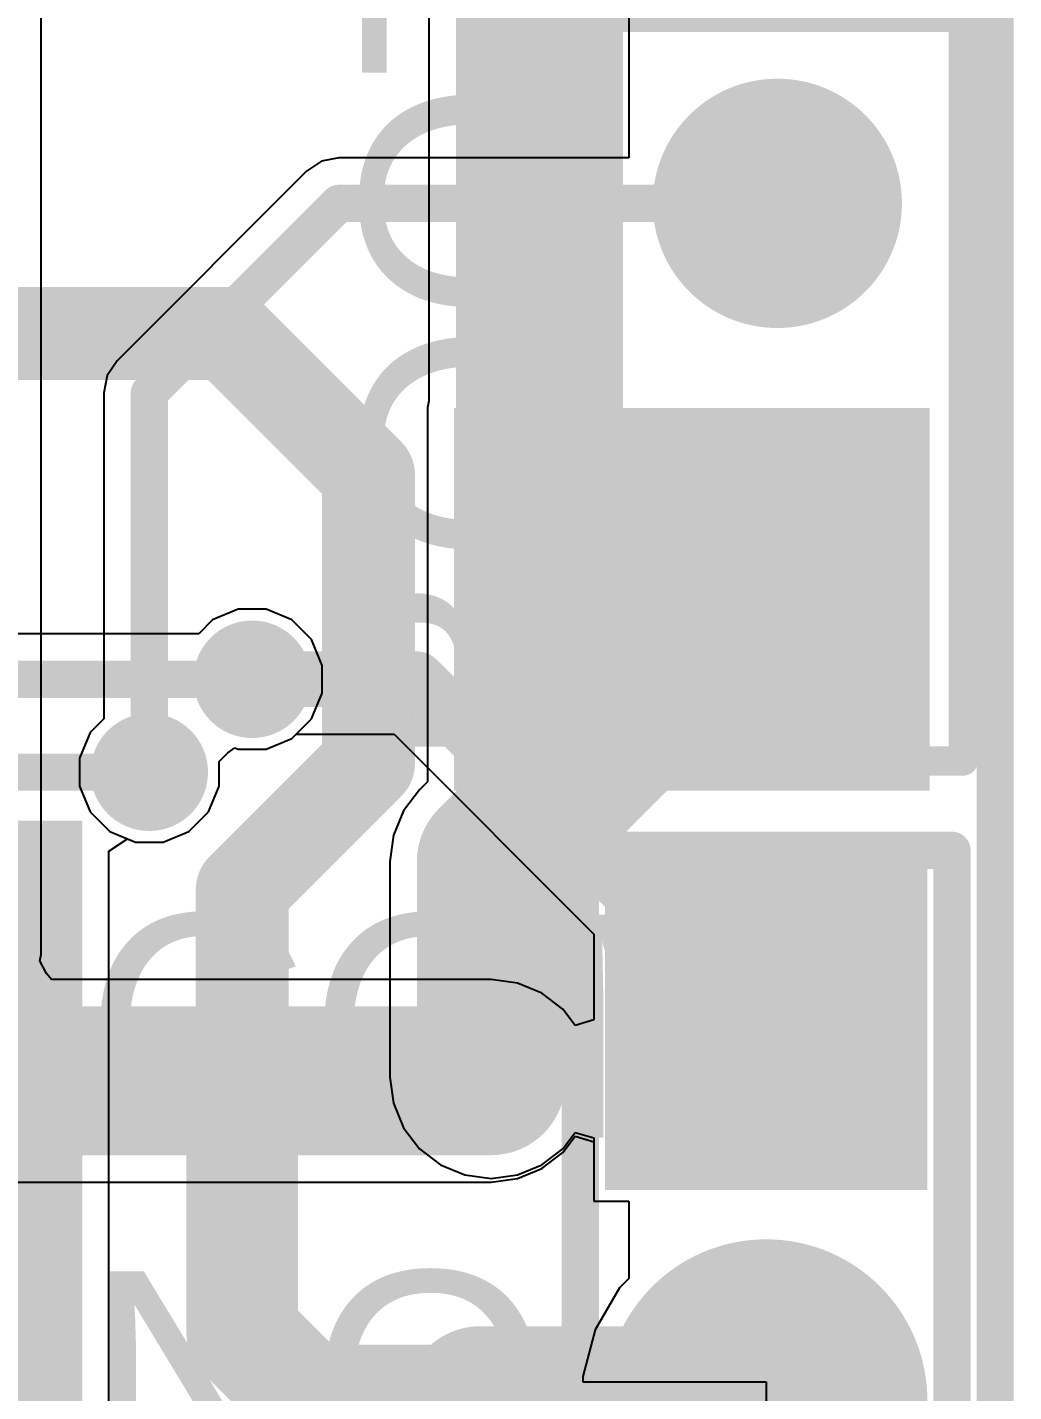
# Model space of a CAD drawing. Header units: millimetres. Extents: x -0.21 to 3.18, y -0.07 to 2.49.
# Drawn here: x 2.8302 to 3.0956, y 0.9514 to 1.3184 of the extents above; entities that cross this region are included whole.
import ezdxf

# ---------------------------------------------------------------- set-up
doc = ezdxf.new("R2010")
doc.units = ezdxf.units.MM
doc.header["$MEASUREMENT"] = 0
for name, color, linetype in [('BottomLayer', 5, 'Continuous'), ('BottomSolder', 6, 'Continuous'), ('Mechanical2', 216, 'Continuous'), ('MultiLayer', 9, 'Continuous'), ('PadHoleLayer', 156, 'Continuous'), ('TopLayer', 1, 'Continuous'), ('TopOverlay', 2, 'Continuous'), ('TopSolder', 216, 'Continuous'), ('ViaHoleLayer', 16, 'Continuous')]:
    doc.layers.add(name, color=color, linetype=linetype)
doc.styles.add('Arial', font='arial.ttf', dxfattribs={"height": 0.2})

# ---------------------------------------------------------------- blocks, each defined once
blk = doc.blocks.new('HDR1X2__61')
at = {"layer": 'BottomLayer'}
blk.add_hatch(color=5, dxfattribs=at).paths.add_polyline_path([(-0.02952755, 0.02952755), (0.02952755, 0.02952755), (0.02952755, -0.02952755), (-0.02952755, -0.02952755)])
h = blk.add_hatch(color=5, dxfattribs=at)
edge = h.paths.add_edge_path()
edge.add_arc((0.1, 0), 0.0295275, 0, 360)
at = {"layer": 'BottomSolder'}
blk.add_hatch(color=6, dxfattribs=at).paths.add_polyline_path([(-0.03352755, 0.03352755), (0.03352755, 0.03352755), (0.03352755, -0.03352755), (-0.03352755, -0.03352755)])
h = blk.add_hatch(color=6, dxfattribs=at)
edge = h.paths.add_edge_path()
edge.add_arc((0.1, 0), 0.0335275, 0, 360)
at = {"layer": 'MultiLayer'}
blk.add_hatch(color=9, dxfattribs=at).paths.add_polyline_path([(-0.02952755, 0.02952755), (0.02952755, 0.02952755), (0.02952755, -0.02952755), (-0.02952755, -0.02952755)])
h = blk.add_hatch(color=9, dxfattribs=at)
edge = h.paths.add_edge_path()
edge.add_arc((0.1, 0), 0.0295275, 0, 360)
at = {"layer": 'PadHoleLayer'}
h = blk.add_hatch(color=156, dxfattribs=at)
edge = h.paths.add_edge_path()
edge.add_arc((0, 0), 0.0177165, 0, 360)
h = blk.add_hatch(color=156, dxfattribs=at)
edge = h.paths.add_edge_path()
edge.add_arc((0.1, 0), 0.0177165, 0, 360)
at = {"layer": 'TopLayer'}
blk.add_hatch(color=1, dxfattribs=at).paths.add_polyline_path([(-0.02952755, 0.02952755), (0.02952755, 0.02952755), (0.02952755, -0.02952755), (-0.02952755, -0.02952755)])
h = blk.add_hatch(color=1, dxfattribs=at)
edge = h.paths.add_edge_path()
edge.add_arc((0.1, 0), 0.0295275, 0, 360)
at = {"layer": 'TopSolder'}
blk.add_hatch(color=216, dxfattribs=at).paths.add_polyline_path([(-0.03352755, 0.03352755), (0.03352755, 0.03352755), (0.03352755, -0.03352755), (-0.03352755, -0.03352755)])
h = blk.add_hatch(color=216, dxfattribs=at)
edge = h.paths.add_edge_path()
edge.add_arc((0.1, 0), 0.0335275, 0, 360)
at = {"layer": 'TopOverlay', "const_width": 0.007874}
for points in [[(-0.05, 0.05), (0.15, 0.05)], [(-0.05, 0.05), (-0.05, -0.05)], [(0.15, 0.05), (0.15, -0.05)], [(-0.05, -0.05), (0.15, -0.05)]]:
    blk.add_lwpolyline(points, dxfattribs=at)
at = {"layer": 'TopOverlay', "const_width": 0.003937}
for points in [[(-0.0519685, 0.05, 1), (-0.0480315, 0.05, 1)], [(-0.0519685, 0.05, 1), (-0.0480315, 0.05, 1)], [(0.1480315, 0.05, 1), (0.1519685, 0.05, 1)], [(0.1480315, 0.05, 1), (0.1519685, 0.05, 1)], [(-0.0519685, -0.05, 1), (-0.0480315, -0.05, 1)], [(-0.0519685, -0.05, 1), (-0.0480315, -0.05, 1)], [(0.1480315, -0.05, 1), (0.1519685, -0.05, 1)], [(0.1480315, -0.05, 1), (0.1519685, -0.05, 1)]]:
    blk.add_lwpolyline(points, format="xyb", close=True, dxfattribs=at)
blk = doc.blocks.new('5P_T_______H____P____66')
at = {"layer": 'BottomLayer'}
blk.add_hatch(color=5, dxfattribs=at).paths.add_polyline_path([(-0.2393701, 0.0393701), (-0.1606299, 0.0393701), (-0.1606299, -0.0393701), (-0.2393701, -0.0393701)])
h = blk.add_hatch(color=5, dxfattribs=at)
edge = h.paths.add_edge_path()
edge.add_arc((-0.1, 0), 0.0393701, 0, 360)
at = {"layer": 'BottomSolder'}
blk.add_hatch(color=6, dxfattribs=at).paths.add_polyline_path([(-0.2433701, 0.0433701), (-0.1566299, 0.0433701), (-0.1566299, -0.0433701), (-0.2433701, -0.0433701)])
h = blk.add_hatch(color=6, dxfattribs=at)
edge = h.paths.add_edge_path()
edge.add_arc((-0.1, 0), 0.0433701, 0, 360)
at = {"layer": 'MultiLayer'}
blk.add_hatch(color=9, dxfattribs=at).paths.add_polyline_path([(-0.2393701, 0.0393701), (-0.1606299, 0.0393701), (-0.1606299, -0.0393701), (-0.2393701, -0.0393701)])
h = blk.add_hatch(color=9, dxfattribs=at)
edge = h.paths.add_edge_path()
edge.add_arc((-0.1, 0), 0.0393701, 0, 360)
at = {"layer": 'PadHoleLayer'}
h = blk.add_hatch(color=156, dxfattribs=at)
edge = h.paths.add_edge_path()
edge.add_arc((-0.2, 0), 0.019685, 0, 360)
h = blk.add_hatch(color=156, dxfattribs=at)
edge = h.paths.add_edge_path()
edge.add_arc((-0.1, 0), 0.019685, 0, 360)
at = {"layer": 'TopLayer'}
blk.add_hatch(color=1, dxfattribs=at).paths.add_polyline_path([(-0.2393701, 0.0393701), (-0.1606299, 0.0393701), (-0.1606299, -0.0393701), (-0.2393701, -0.0393701)])
h = blk.add_hatch(color=1, dxfattribs=at)
edge = h.paths.add_edge_path()
edge.add_arc((-0.1, 0), 0.0393701, 0, 360)
at = {"layer": 'TopSolder'}
blk.add_hatch(color=216, dxfattribs=at).paths.add_polyline_path([(-0.2433701, 0.0433701), (-0.1566299, 0.0433701), (-0.1566299, -0.0433701), (-0.2433701, -0.0433701)])
h = blk.add_hatch(color=216, dxfattribs=at)
edge = h.paths.add_edge_path()
edge.add_arc((-0.1, 0), 0.0433701, 0, 360)
at = {"layer": 'TopOverlay', "const_width": 0.01}
for points in [[(0.246, 0.05), (-0.248, 0.05)], [(-0.248, -0.05), (-0.248, 0.05)], [(0.246, -0.05), (-0.248, -0.05)]]:
    blk.add_lwpolyline(points, dxfattribs=at)
at = {"layer": 'TopOverlay', "const_width": 0.005}
for points in [[(-0.2505, 0.05, 1), (-0.2455, 0.05, 1)], [(-0.2505, 0.05, 1), (-0.2455, 0.05, 1)], [(-0.2505, -0.05, 1), (-0.2455, -0.05, 1)], [(-0.2505, -0.05, 1), (-0.2455, -0.05, 1)]]:
    blk.add_lwpolyline(points, format="xyb", close=True, dxfattribs=at)

msp = doc.modelspace()

# ---------------------------------------------------------------- hatches: boundary and pattern name
at = {"layer": 'BottomLayer'}
for points in [[(2.945, 1.113), (3.073, 1.113), (3.073, 1.216), (2.945, 1.216)], [(2.845, 1.105), (2.7415406, 1.105), (2.7415406, 0.8406784), (2.845, 0.8406784)]]:
    msp.add_hatch(color=5, dxfattribs=at).paths.add_polyline_path(points)
h = msp.add_hatch(color=5, dxfattribs=at)
edge = h.paths.add_edge_path()
edge.add_arc((2.890689, 1.143), 0.011811, 0, 360)
h = msp.add_hatch(color=5, dxfattribs=at)
edge = h.paths.add_edge_path()
edge.add_arc((2.863, 1.118), 0.011811, 0, 360)
h = msp.add_hatch(color=5, dxfattribs=at)
edge = h.paths.add_edge_path()
edge.add_arc((2.955, 1.036), 0.011811, 0, 360)
at = {"layer": 'BottomSolder'}
h = msp.add_hatch(color=6, dxfattribs=at)
edge = h.paths.add_edge_path()
edge.add_arc((2.890689, 1.143), 0.015811, 0, 360)
h = msp.add_hatch(color=6, dxfattribs=at)
edge = h.paths.add_edge_path()
edge.add_arc((2.863, 1.118), 0.015811, 0, 360)
h = msp.add_hatch(color=6, dxfattribs=at)
edge = h.paths.add_edge_path()
edge.add_arc((2.955, 1.036), 0.015811, 0, 360)
at = {"layer": 'TopLayer'}
h = msp.add_hatch(color=1, dxfattribs=at)
edge = h.paths.add_edge_path()
edge.add_arc((2.890689, 1.143), 0.011811, 0, 360)
h = msp.add_hatch(color=1, dxfattribs=at)
edge = h.paths.add_edge_path()
edge.add_arc((2.863, 1.118), 0.011811, 0, 360)
h = msp.add_hatch(color=1, dxfattribs=at)
edge = h.paths.add_edge_path()
edge.add_arc((2.955, 1.036), 0.011811, 0, 360)
at = {"layer": 'TopSolder'}
h = msp.add_hatch(color=216, dxfattribs=at)
edge = h.paths.add_edge_path()
edge.add_arc((2.890689, 1.143), 0.015811, 0, 360)
h = msp.add_hatch(color=216, dxfattribs=at)
edge = h.paths.add_edge_path()
edge.add_arc((2.863, 1.118), 0.015811, 0, 360)
h = msp.add_hatch(color=216, dxfattribs=at)
edge = h.paths.add_edge_path()
edge.add_arc((2.955, 1.036), 0.015811, 0, 360)
at = {"layer": 'ViaHoleLayer'}
h = msp.add_hatch(color=16, dxfattribs=at)
edge = h.paths.add_edge_path()
edge.add_arc((2.890689, 1.143), 0.0059055, 0, 360)
h = msp.add_hatch(color=16, dxfattribs=at)
edge = h.paths.add_edge_path()
edge.add_arc((2.863, 1.118), 0.0059055, 0, 360)
h = msp.add_hatch(color=16, dxfattribs=at)
edge = h.paths.add_edge_path()
edge.add_arc((2.955, 1.036), 0.0059055, 0, 360)

# ---------------------------------------------------------------- linework, layer by layer
at = {"layer": 'BottomLayer'}
for p, q in [((2.9382454, 1.3656752), (2.9382454, 1.2179228)), ((2.9382454, 1.2179228), (2.9378629, 1.216)), ((2.9378629, 1.216), (2.9378629, 1.1153761)), ((2.8869473, 1.161811), (2.8800334, 1.1589472)), ((2.8944307, 1.161811), (2.8869473, 1.161811)), ((2.9013446, 1.1589472), (2.8944307, 1.161811)), ((2.8800334, 1.1589472), (2.8763213, 1.1552351)), ((2.9066362, 1.1536556), (2.9013446, 1.1589472)), ((2.8763213, 1.1552351), (2.3220903, 1.1552351)), ((2.9095, 1.1467417), (2.9066362, 1.1536556)), ((2.9095, 1.1392583), (2.9095, 1.1467417)), ((2.9066362, 1.1323444), (2.9095, 1.1392583)), ((2.9013446, 1.1270528), (2.9066362, 1.1323444)), ((2.8944307, 1.124189), (2.9013446, 1.1270528)), ((2.881811, 1.1209045), (2.8840963, 1.1232577)), ((2.8840963, 1.1232577), (2.8860565, 1.124558)), ((2.8860565, 1.124558), (2.8869473, 1.124189)), ((2.8869473, 1.124189), (2.8944307, 1.124189)), ((2.881811, 1.1142583), (2.881811, 1.1209045)), ((2.8789472, 1.1073444), (2.881811, 1.1142583)), ((2.9357434, 1.1132566), (2.9314155, 1.1076165)), ((2.9378629, 1.1153761), (2.9357434, 1.1132566)), ((2.8736556, 1.1020528), (2.8789472, 1.1073444)), ((2.9314155, 1.1076165), (2.9286949, 1.1010484)), ((2.8667417, 1.099189), (2.8736556, 1.1020528)), ((2.9286949, 1.1010484), (2.927767, 1.094)), ((2.8521371, 1.0967267), (2.8571372, 1.1000676)), ((2.8571372, 1.1000676), (2.8592583, 1.099189)), ((2.8592583, 1.099189), (2.8667417, 1.099189)), ((2.8521371, 0.8799564), (2.8521371, 1.0967267)), ((2.927767, 1.094), (2.927767, 1.036)), ((2.927767, 1.036), (2.9286949, 1.0289516)), ((2.9286949, 1.0289516), (2.9314155, 1.0223835)), ((2.9314155, 1.0223835), (2.9357434, 1.0167434)), ((2.9742566, 1.0167434), (2.9776299, 1.0211394)), ((2.9776299, 1.0211394), (2.9826299, 1.0196332)), ((2.9357434, 1.0167434), (2.9413835, 1.0124155)), ((2.9686165, 1.0124155), (2.9742566, 1.0167434)), ((2.9826299, 1.0196332), (2.9826299, 1.0026299)), ((2.9413835, 1.0124155), (2.9479516, 1.0096949)), ((2.9479516, 1.0096949), (2.955, 1.008767)), ((2.955, 1.008767), (2.9620484, 1.0096949)), ((2.9620484, 1.0096949), (2.9686165, 1.0124155)), ((2.9826299, 1.0026299), (2.992, 1.0026299)), ((2.992, 1.0026299), (2.992, 0.9818198)), ((2.992, 0.9818198), (2.9894941, 0.9793139)), ((2.9894941, 0.9793139), (2.9829944, 0.9680561)), ((2.9829944, 0.9680561), (2.9796299, 0.9554997)), ((2.9796299, 0.9554997), (2.9796299, 0.954)), ((2.9796299, 0.954), (3.029, 0.954)), ((3.029, 0.954), (3.029, 0.944))]:
    msp.add_line(p, q, dxfattribs=at)
for points, const_width in [([(2.968, 1.187), (2.968, 1.378)], 0.045), ([(2.495, 1.236), (2.884, 1.236)], 0.025), ([(2.884, 1.236), (2.922, 1.198)], 0.025), ([(2.922, 1.1203969), (2.922, 1.198)], 0.025), ([(2.968, 1.187), (2.984, 1.171)], 0.045), ([(2.984, 1.171), (3.006, 1.171)], 0.045), ([(3.006, 1.171), (3.032, 1.171)], 0.045), ([(2.955, 1.094), (3.032, 1.171)], 0.04), ([(3.006, 1.171), (3.009, 1.174)], 0.025), ([(3.003, 1.168), (3.006, 1.171)], 0.025), ([(2.9691447, 1.1445), (2.9926447, 1.168)], 0.025), ([(2.9926447, 1.168), (3.003, 1.168)], 0.025), ([(2.078, 1.143), (2.890689, 1.143)], 0.01), ([(2.888, 1.0863969), (2.922, 1.1203969)], 0.025), ([(2.022, 1.118), (2.863, 1.118)], 0.01), ([(2.955, 1.036), (2.955, 1.094)], 0.04), ([(2.888, 1.036), (2.888, 1.0863969)], 0.025), ([(2.888, 0.967), (2.888, 1.036)], 0.03), ([(2.888, 0.967), (2.906, 0.949)], 0.03), ([(2.952, 0.949), (3.029, 0.949)], 0.04), ([(2.906, 0.949), (2.952, 0.949)], 0.03)]:
    msp.add_lwpolyline(points, dxfattribs=dict(at, const_width=const_width))
for points, const_width in [([(2.87775, 1.236, 1), (2.89025, 1.236, 1)], 0.0125), ([(2.87775, 1.236, 1), (2.89025, 1.236, 1)], 0.0125), ([(2.91575, 1.198, 1), (2.92825, 1.198, 1)], 0.0125), ([(2.91575, 1.198, 1), (2.92825, 1.198, 1)], 0.0125), ([(2.95675, 1.187, 1), (2.97925, 1.187, 1)], 0.0225), ([(2.95675, 1.187, 1), (2.97925, 1.187, 1)], 0.0225), ([(2.97275, 1.171, 1), (2.99525, 1.171, 1)], 0.0225), ([(2.97275, 1.171, 1), (2.99525, 1.171, 1)], 0.0225), ([(2.99475, 1.171, 1), (3.01725, 1.171, 1)], 0.0225), ([(2.99475, 1.171, 1), (3.01725, 1.171, 1)], 0.0225), ([(3.02075, 1.171, 1), (3.04325, 1.171, 1)], 0.0225), ([(3.022, 1.171, 1), (3.042, 1.171, 1)], 0.02), ([(3.00275, 1.174, 1), (3.01525, 1.174, 1)], 0.0125), ([(2.99975, 1.171, 1), (3.01225, 1.171, 1)], 0.0125), ([(2.99975, 1.171, 1), (3.01225, 1.171, 1)], 0.0125), ([(2.9863947, 1.168, 1), (2.9988947, 1.168, 1)], 0.0125), ([(2.9863947, 1.168, 1), (2.9988947, 1.168, 1)], 0.0125), ([(2.99675, 1.168, 1), (3.00925, 1.168, 1)], 0.0125), ([(2.99675, 1.168, 1), (3.00925, 1.168, 1)], 0.0125), ([(2.9628947, 1.1445, 1), (2.9753947, 1.1445, 1)], 0.0125), ([(2.888189, 1.143, 1), (2.893189, 1.143, 1)], 0.005), ([(2.91575, 1.1203969, 1), (2.92825, 1.1203969, 1)], 0.0125), ([(2.91575, 1.1203969, 1), (2.92825, 1.1203969, 1)], 0.0125), ([(2.8605, 1.118, 1), (2.8655, 1.118, 1)], 0.005), ([(2.945, 1.094, 1), (2.965, 1.094, 1)], 0.02), ([(2.945, 1.094, 1), (2.965, 1.094, 1)], 0.02), ([(2.88175, 1.0863969, 1), (2.89425, 1.0863969, 1)], 0.0125), ([(2.88175, 1.0863969, 1), (2.89425, 1.0863969, 1)], 0.0125), ([(2.945, 1.036, 1), (2.965, 1.036, 1)], 0.02), ([(2.8805, 1.036, 1), (2.8955, 1.036, 1)], 0.015), ([(2.88175, 1.036, 1), (2.89425, 1.036, 1)], 0.0125), ([(2.8805, 0.967, 1), (2.8955, 0.967, 1)], 0.015), ([(2.8805, 0.967, 1), (2.8955, 0.967, 1)], 0.015), ([(2.942, 0.949, 1), (2.962, 0.949, 1)], 0.02), ([(3.019, 0.949, 1), (3.039, 0.949, 1)], 0.02), ([(2.8985, 0.949, 1), (2.9135, 0.949, 1)], 0.015), ([(2.8985, 0.949, 1), (2.9135, 0.949, 1)], 0.015), ([(2.9445, 0.949, 1), (2.9595, 0.949, 1)], 0.015)]:
    msp.add_lwpolyline(points, format="xyb", close=True, dxfattribs=dict(at, const_width=const_width))
at = {"layer": 'Mechanical2', "const_width": 0.01}
msp.add_lwpolyline([(3.0906063, -0.06), (3.0906063, 2.288)], dxfattribs=at)
at = {"layer": 'TopLayer'}
for p, q in [((2.992, 1.3570394), (2.992, 1.2832351)), ((2.8339155, 1.069), (2.8339155, 1.337)), ((2.9093178, 1.2823038), (2.9053485, 1.2796515)), ((2.914, 1.2832351), (2.9093178, 1.2823038)), ((2.992, 1.2832351), (2.914, 1.2832351)), ((2.9053485, 1.2796515), (2.8543485, 1.2286515)), ((2.8543485, 1.2286515), (2.8516962, 1.2246822)), ((2.8516962, 1.2246822), (2.8507649, 1.22)), ((2.8507649, 1.22), (2.8507649, 1.1323677)), ((2.8507649, 1.1323677), (2.8470528, 1.1286556)), ((2.8470528, 1.1286556), (2.844189, 1.1217417)), ((2.8944307, 1.124189), (2.9013446, 1.1270528)), ((2.9013446, 1.1270528), (2.9025077, 1.1282159)), ((2.9025077, 1.1282159), (2.9288763, 1.1282159)), ((2.9288763, 1.1282159), (2.9826299, 1.0744622)), ((2.881811, 1.1209045), (2.8840963, 1.1232577)), ((2.8840963, 1.1232577), (2.8860565, 1.124558)), ((2.8860565, 1.124558), (2.8869473, 1.124189)), ((2.8869473, 1.124189), (2.8944307, 1.124189)), ((2.844189, 1.1217417), (2.844189, 1.1142583)), ((2.881811, 1.1142583), (2.881811, 1.1209045)), ((2.844189, 1.1142583), (2.8470528, 1.1073444)), ((2.8789472, 1.1073444), (2.881811, 1.1142583)), ((2.8470528, 1.1073444), (2.8523444, 1.1020528)), ((2.8736556, 1.1020528), (2.8789472, 1.1073444)), ((2.8523444, 1.1020528), (2.8592583, 1.099189)), ((2.8667417, 1.099189), (2.8736556, 1.1020528)), ((2.8592583, 1.099189), (2.8667417, 1.099189)), ((2.9826299, 1.0744622), (2.9826299, 1.0513668)), ((2.833564, 1.0672331), (2.8339155, 1.069)), ((2.8353845, 1.0638204), (2.833564, 1.0672331)), ((2.8366891, 1.062233), (2.8353845, 1.0638204)), ((2.955, 1.062233), (2.8366891, 1.062233)), ((2.9620484, 1.0613051), (2.955, 1.062233)), ((2.9686165, 1.0585845), (2.9620484, 1.0613051)), ((2.9742566, 1.0542566), (2.9686165, 1.0585845)), ((2.9776299, 1.0498606), (2.9742566, 1.0542566)), ((2.9826299, 1.0513668), (2.9776299, 1.0498606)), ((2.9742566, 1.0157434), (2.9776299, 1.0201394)), ((2.9776299, 1.0201394), (2.9826299, 1.0186332)), ((2.9826299, 1.0186332), (2.9826299, 1.0026299)), ((2.9686165, 1.0114155), (2.9742566, 1.0157434)), ((2.9620484, 1.0086949), (2.9686165, 1.0114155)), ((2.68, 1.007767), (2.955, 1.007767)), ((2.955, 1.007767), (2.9620484, 1.0086949)), ((2.9826299, 1.0026299), (2.992, 1.0026299)), ((2.992, 1.0026299), (2.992, 0.9818198)), ((2.992, 0.9818198), (2.9894941, 0.9793139)), ((2.9894941, 0.9793139), (2.9829944, 0.9680561)), ((2.9829944, 0.9680561), (2.9796299, 0.9554997)), ((2.9796299, 0.9554997), (2.9796299, 0.954)), ((2.9796299, 0.954), (3.029, 0.954)), ((3.029, 0.954), (3.029, 0.944))]:
    msp.add_line(p, q, dxfattribs=at)
for points, const_width in [([(2.863, 1.22), (2.914, 1.271)], 0.01), ([(2.914, 1.271), (3.032, 1.271)], 0.01), ([(2.863, 1.118), (2.863, 1.22)], 0.01), ([(2.890689, 1.143), (2.935, 1.143)], 0.015), ([(2.935, 1.143), (3.029, 1.049)], 0.015), ([(2.863, 1.115), (2.863, 1.118)], 0.01), ([(2.68, 1.035), (2.955, 1.035)], 0.04)]:
    msp.add_lwpolyline(points, dxfattribs=dict(at, const_width=const_width))
for points, const_width in [([(2.9115, 1.271, 1), (2.9165, 1.271, 1)], 0.005), ([(2.9115, 1.271, 1), (2.9165, 1.271, 1)], 0.005), ([(3.0295, 1.271, 1), (3.0345, 1.271, 1)], 0.005), ([(2.8605, 1.22, 1), (2.8655, 1.22, 1)], 0.005), ([(2.8605, 1.22, 1), (2.8655, 1.22, 1)], 0.005), ([(2.886939, 1.143, 1), (2.894439, 1.143, 1)], 0.0075), ([(2.93125, 1.143, 1), (2.93875, 1.143, 1)], 0.0075), ([(2.93125, 1.143, 1), (2.93875, 1.143, 1)], 0.0075), ([(2.8605, 1.118, 1), (2.8655, 1.118, 1)], 0.005), ([(2.8605, 1.118, 1), (2.8655, 1.118, 1)], 0.005), ([(2.8605, 1.115, 1), (2.8655, 1.115, 1)], 0.005), ([(2.945, 1.035, 1), (2.965, 1.035, 1)], 0.02), ([(3.02525, 1.049, 1), (3.03275, 1.049, 1)], 0.0075)]:
    msp.add_lwpolyline(points, format="xyb", close=True, dxfattribs=dict(at, const_width=const_width))

# ---------------------------------------------------------------- block references
for name, p, rotation in [('HDR1X2__61', (3.032, 1.171), 90), ('5P_T_______H____P____66', (3.029, 0.849), 270)]:
    msp.add_blockref(name, p, dxfattribs=dict(rotation=rotation))

# ---------------------------------------------------------------- texts
at = {"layer": 'TopOverlay', "style": 'Arial'}
for s, rotation, p in [('BOOT', 90, (2.9802785, 1.118)), ('COM', 360, (2.8455933, 1.0197215)), ('NO', 360, (2.8455933, 0.9237215))]:
    msp.add_text(s, height=0.06, rotation=rotation, dxfattribs=at).set_placement(p)

doc.saveas('drawing.dxf')
